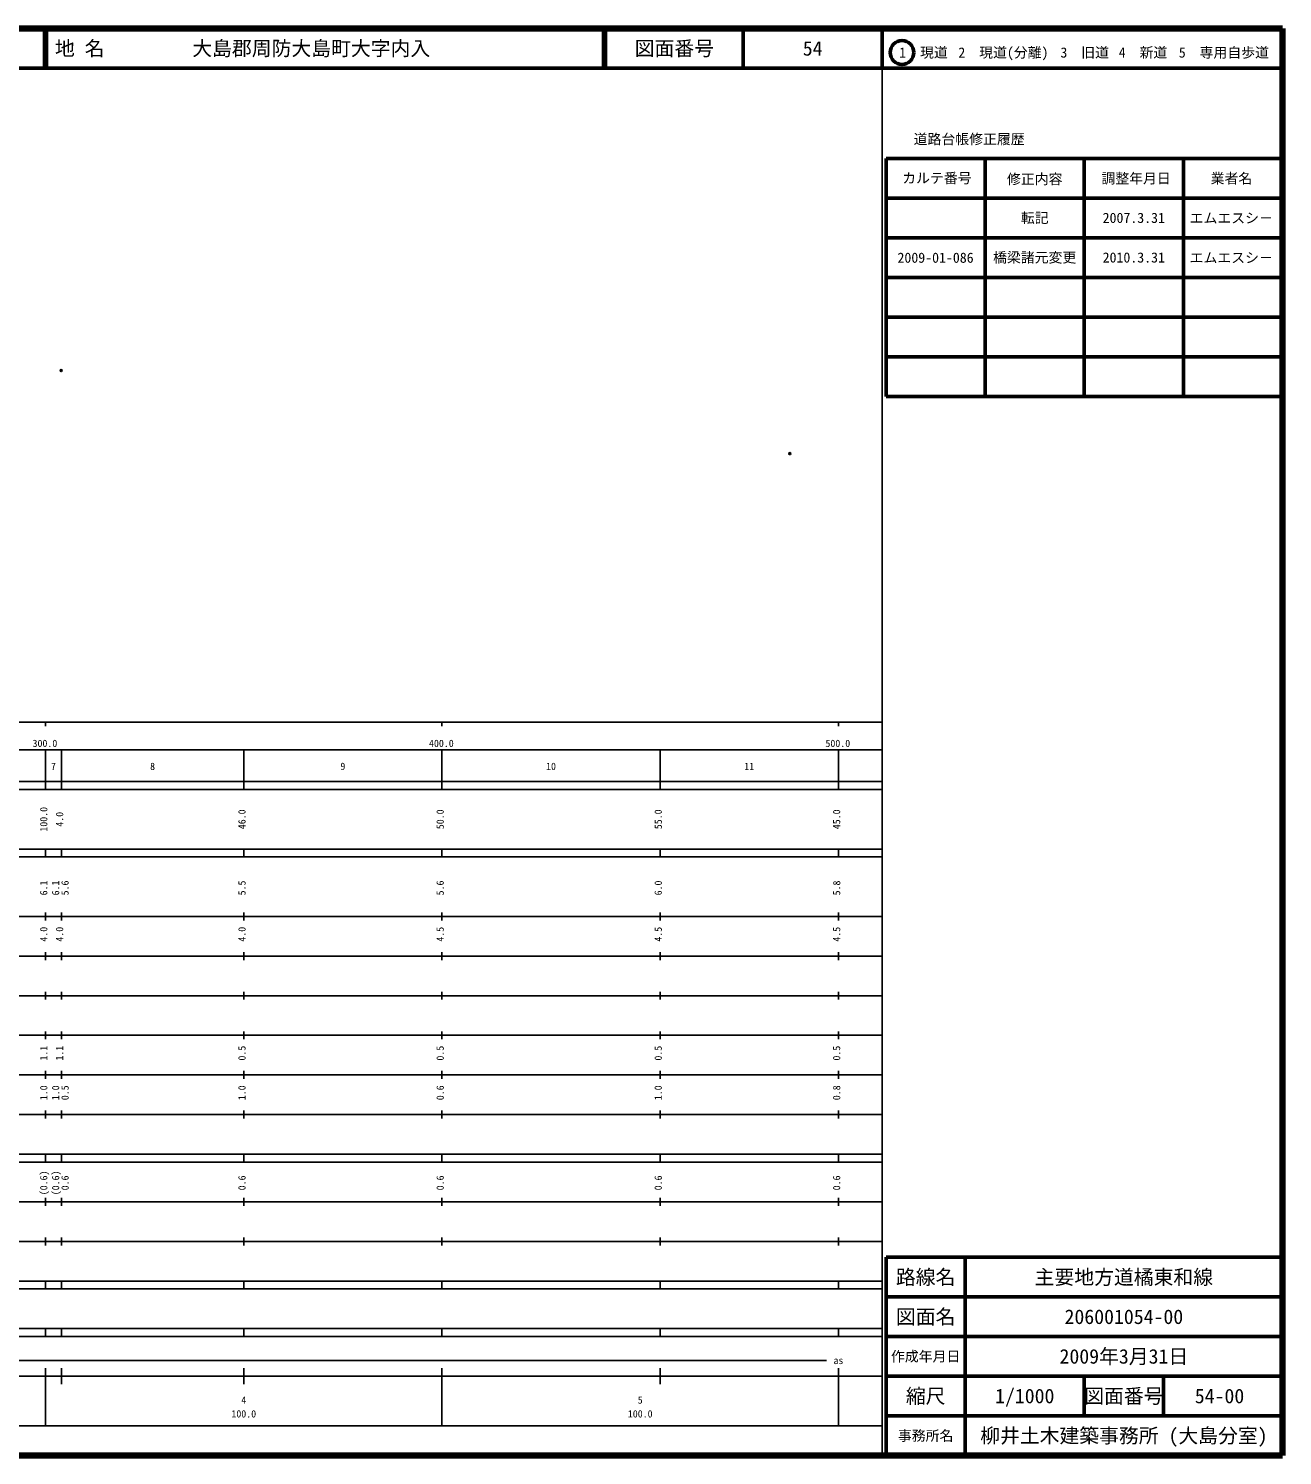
# Model space of a CAD drawing. Units: millimetres on the paper. Extents: x 40 to 680, y 20 to 380.
# Drawn here: x 363.7 to 680, y 20 to 380 of the extents above; entities that cross this region are included whole.
import ezdxf
from ezdxf.enums import TextEntityAlignment as Align

# ---------------------------------------------------------------- set-up
doc = ezdxf.new("R2010")
doc.units = ezdxf.units.MM
doc.header["$PDMODE"] = 32
doc.header["$PDSIZE"] = 0.5
doc.layers.add('M-OTRS', color=6, linetype='Continuous')
doc.layers.add('M-TTL-TXT', color=7, linetype='Continuous')
for name, color, linetype, lineweight in [('M-TTL', 2, 'Continuous', 140), ('M-TTL-BAND', 7, 'Continuous', 25), ('M-TTL-FRAM', 2, 'Continuous', 50), ('M-TTL-LINE', 7, 'Continuous', 50)]:
    doc.layers.add(name, color=color, linetype=linetype, lineweight=lineweight)
doc.styles.add('ＭＳ ゴシック', font='')
doc.styles.get('ＭＳ ゴシック').set_extended_font_data('MS Gothic')

msp = doc.modelspace()

# ---------------------------------------------------------------- linework, layer by layer
at = {"layer": 'M-OTRS'}
for p in [(371.945, 293.722), (555.711, 272.747)]:
    msp.add_point(p, dxfattribs=at)
at = {"layer": 'M-TTL'}
for p, q in [((680, 380), (40, 380)), ((680, 20), (680, 380)), ((40, 20), (680, 20))]:
    msp.add_line(p, q, dxfattribs=at)
at = {"layer": 'M-TTL-BAND'}
for p, q in [((579, 20), (579, 370)), ((40, 205), (579, 205)), ((368, 205), (368, 204)), ((468, 205), (468, 204)), ((568, 205), (568, 204)), ((68, 198), (579, 198)), ((368, 188), (368, 198)), ((372, 188), (372, 198)), ((418, 188), (418, 198)), ((468, 188), (468, 198)), ((523, 188), (523, 198)), ((568, 188), (568, 198)), ((40, 190), (579, 190)), ((40, 188), (579, 188)), ((40, 173), (579, 173)), ((368, 171), (368, 173)), ((372, 171), (372, 173)), ((418, 171), (418, 173)), ((468, 171), (468, 173)), ((523, 171), (523, 173)), ((568, 171), (568, 173)), ((40, 171), (579, 171)), ((40, 156), (579, 156)), ((368, 155), (368, 157)), ((372, 155), (372, 157)), ((418, 155), (418, 157)), ((468, 155), (468, 157)), ((523, 155), (523, 157)), ((568, 155), (568, 157)), ((46, 146), (579, 146)), ((368, 145), (368, 147)), ((372, 145), (372, 147)), ((418, 145), (418, 147)), ((468, 145), (468, 147)), ((523, 145), (523, 147)), ((568, 145), (568, 147)), ((368, 135), (368, 137)), ((372, 135), (372, 137)), ((418, 135), (418, 137)), ((468, 135), (468, 137)), ((523, 135), (523, 137)), ((568, 135), (568, 137)), ((52, 136), (579, 136)), ((46, 126), (579, 126)), ((368, 125), (368, 127)), ((372, 125), (372, 127)), ((418, 125), (418, 127)), ((468, 125), (468, 127)), ((523, 125), (523, 127)), ((568, 125), (568, 127)), ((52, 116), (579, 116)), ((368, 115), (368, 117)), ((372, 115), (372, 117)), ((418, 115), (418, 117)), ((468, 115), (468, 117)), ((523, 115), (523, 117)), ((568, 115), (568, 117)), ((46, 106), (579, 106)), ((368, 105), (368, 107)), ((372, 105), (372, 107)), ((418, 105), (418, 107)), ((468, 105), (468, 107)), ((523, 105), (523, 107)), ((568, 105), (568, 107)), ((40, 96), (579, 96)), ((40, 94), (579, 94)), ((368, 94), (368, 96)), ((372, 94), (372, 96)), ((418, 94), (418, 96)), ((468, 94), (468, 96)), ((523, 94), (523, 96)), ((568, 94), (568, 96)), ((49, 84), (579, 84)), ((368, 83), (368, 85)), ((372, 83), (372, 85)), ((418, 83), (418, 85)), ((468, 83), (468, 85)), ((523, 83), (523, 85)), ((568, 83), (568, 85)), ((40, 74), (579, 74)), ((368, 73), (368, 75)), ((372, 73), (372, 75)), ((418, 73), (418, 75)), ((468, 73), (468, 75)), ((523, 73), (523, 75)), ((568, 73), (568, 75)), ((40, 64), (579, 64)), ((40, 62), (579, 62)), ((368, 62), (368, 64)), ((372, 62), (372, 64)), ((418, 62), (418, 64)), ((468, 62), (468, 64)), ((523, 62), (523, 64)), ((568, 62), (568, 64)), ((40, 52), (579, 52)), ((368, 50), (368, 52)), ((372, 50), (372, 52)), ((418, 50), (418, 52)), ((468, 50), (468, 52)), ((523, 50), (523, 52)), ((568, 50), (568, 52)), ((40, 50), (579, 50)), ((71, 44), (565, 44)), ((40, 40), (579, 40)), ((368, 27.5), (368, 42)), ((372, 38), (372, 42)), ((418, 38), (418, 42)), ((468, 27.5), (468, 42)), ((523, 38), (523, 42)), ((568, 27.5), (568, 42)), ((68, 27.5), (579, 27.5))]:
    msp.add_line(p, q, dxfattribs=at)
at = {"layer": 'M-TTL-FRAM'}
for p, q in [((580, 347.197), (580, 287.197)), ((580, 347.197), (680, 347.197)), ((580, 287.197), (680, 287.197)), ((680, 70), (580, 70)), ((580, 70), (580, 20))]:
    msp.add_line(p, q, dxfattribs=at)
at = {"layer": 'M-TTL-LINE'}
for p, q in [((367.75, 380), (367.75, 370)), ((368.25, 380), (368.25, 370)), ((508.747, 380), (508.747, 370)), ((509.247, 380), (509.247, 370)), ((543.997, 380), (543.997, 370)), ((579, 380), (579, 370)), ((40, 370), (680, 370)), ((605, 347.197), (605, 287.197)), ((630, 347.197), (630, 287.197)), ((655, 347.197), (655, 287.197)), ((580, 337.197), (680, 337.197)), ((580, 327.197), (680, 327.197)), ((580, 317.197), (680, 317.197)), ((580, 307.197), (680, 307.197)), ((580, 297.197), (680, 297.197)), ((600, 70), (600, 20)), ((680, 60), (580, 60)), ((680, 50), (580, 50)), ((680, 40), (580, 40)), ((630, 40), (630, 30)), ((650, 40), (650, 30)), ((680, 30), (580, 30))]:
    msp.add_line(p, q, dxfattribs=at)
msp.add_circle((584.031, 373.958), 3, dxfattribs=at)

# ---------------------------------------------------------------- texts
at = {"layer": 'M-TTL-BAND', "style": 'ＭＳ ゴシック'}
for s, p in [('300.0', (367.844, 198.195)), ('400.0', (467.844, 198.195)), ('500.0', (567.844, 198.195)), ('7', (370, 192.405)), ('8', (395, 192.405)), ('9', (443, 192.405)), ('10', (495.5, 192.405)), ('11', (545.5, 192.405)), ('as', (568, 42.5)), ('4', (418, 32.523)), ('5', (518, 32.523)), ('100.0', (418, 29.033)), ('100.0', (518, 29.033))]:
    msp.add_text(s, height=1.833, dxfattribs=at).set_placement(p, align=Align.BOTTOM_CENTER)
for s, p in [('100.0', (369, 180.5)), ('4.0', (373, 180.5)), ('46.0', (419, 180.5)), ('50.0', (469, 180.5)), ('55.0', (524, 180.5)), ('45.0', (569, 180.5)), ('6.1', (369, 163.174)), ('6.1', (372, 163.174)), ('5.6', (374.37, 163.174)), ('5.5', (419, 163.174)), ('5.6', (469, 163.174)), ('6.0', (524, 163.174)), ('5.8', (569, 163.174)), ('4.0', (369, 151.5)), ('4.0', (373, 151.5)), ('4.0', (419, 151.5)), ('4.5', (469, 151.5)), ('4.5', (524, 151.5)), ('4.5', (569, 151.5)), ('1.1', (369, 121.5)), ('1.1', (373, 121.5)), ('0.5', (419, 121.5)), ('0.5', (469, 121.5)), ('0.5', (524, 121.5)), ('0.5', (569, 121.5)), ('1.0', (369, 111.5)), ('1.0', (372, 111.5)), ('0.5', (374.37, 111.5)), ('1.0', (419, 111.5)), ('0.6', (469, 111.5)), ('1.0', (524, 111.5)), ('0.8', (569, 111.5)), ('(0.6)', (369, 88.764)), ('(0.6)', (372, 88.764)), ('0.6', (374.37, 88.764)), ('0.6', (419, 88.764)), ('0.6', (469, 88.764)), ('0.6', (524, 88.764)), ('0.6', (569, 88.764))]:
    msp.add_text(s, height=1.833, rotation=90, dxfattribs=at).set_placement(p, align=Align.BOTTOM_CENTER)
at = {"layer": 'M-TTL-TXT', "style": 'ＭＳ ゴシック'}
for s, p in [('地 名', (370.38, 375)), ('大島郡周防大島町大字内入', (405.024, 375))]:
    msp.add_text(s, height=3.666, dxfattribs=at).set_placement(p, align=Align.MIDDLE_LEFT)
for s, height, p in [('図面番号', 3.666, (526.622, 375)), ('54', 3.666, (561.497, 375)), ('1\u3000現道', 2.566, (589.448, 373.958)), ('2\u3000現道(分離)', 2.566, (609.619, 373.958)), ('3\u3000旧道', 2.566, (630.121, 373.958)), ('4\u3000新道', 2.566, (644.824, 373.958)), ('5\u3000専用自歩道', 2.566, (665.228, 373.958)), ('道路台帳修正履歴', 2.566, (600.968, 352.113)), ('カルテ番号', 2.566, (592.839, 342.277)), ('修正内容', 2.566, (617.509, 342.023)), ('調整年月日', 2.566, (643.089, 342.197)), ('業者名', 2.566, (667.134, 342.197)), ('転記', 2.566, (617.5, 332.245)), ('2007.3.31', 2.566, (642.5, 332.245)), ('エムエスシ－', 2.566, (667.077, 332.189)), ('2009-01-086', 2.566, (592.5, 322.189)), ('橋梁諸元変更', 2.566, (617.5, 322.245)), ('2010.3.31', 2.566, (642.5, 322.245)), ('エムエスシ－', 2.566, (667.077, 322.189)), ('路線名', 3.666, (590, 65)), ('路線名', 3.666, (590, 65)), ('主要地方道橘東和線', 3.666, (640, 65)), ('図面名', 3.666, (590, 55)), ('図面名', 3.666, (590, 55)), ('206001054-00', 3.666, (640, 55)), ('2009年3月31日', 3.666, (640, 45)), ('作成年月日', 2.566, (590, 45)), ('作成年月日', 2.566, (590, 45)), ('縮尺', 3.666, (590, 35)), ('縮尺', 3.666, (590, 35)), ('1/1000', 3.666, (615, 35)), ('図面番号', 3.666, (640, 35)), ('図面番号', 3.666, (640, 35)), ('54-00', 3.666, (664.125, 35)), ('事務所名', 2.566, (590, 25)), ('事務所名', 2.566, (590, 25)), ('柳井土木建築事務所 (大島分室)', 3.666, (640, 25))]:
    msp.add_text(s, height=height, dxfattribs=at).set_placement(p, align=Align.MIDDLE_CENTER)

doc.saveas('drawing.dxf')
